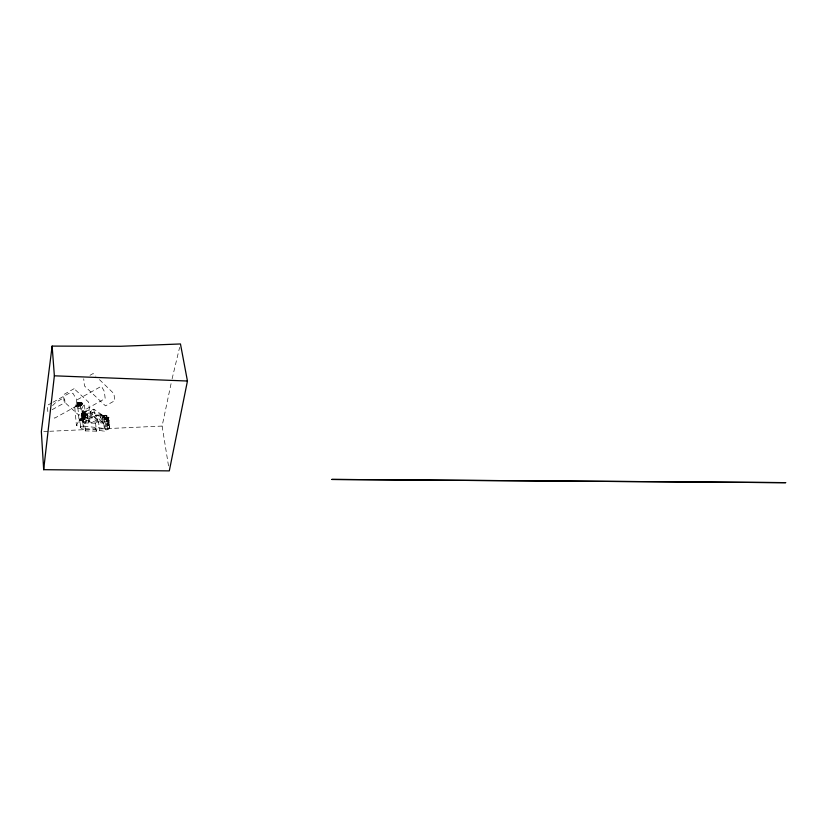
<?xml version="1.0" encoding="UTF-8"?>
<svg xmlns="http://www.w3.org/2000/svg" width="827" height="827" viewBox="0 0 827 827"><rect width="100%" height="100%" fill="white"/><g stroke="black" fill="none" stroke-linecap="round" stroke-linejoin="round"><path stroke-width="0.62" stroke-dasharray="4.13 3.1" d="M87.683 418.886C89.027 415.247 85.987 410.905 82.349 413.211C80.178 414.42 82.038 417.17 84.085 416.808L84.116 412.652M79.485 402.749C82.318 403.069 77.345 405.54 78.12 402.398L82.473 403.328L80.808 406.708L76.466 405.778L77.986 404.682L78.41 405.633L77.211 404.041L79.609 402.78L79.175 406.357L80.353 405.457L80.901 407.618L76.549 406.698L78.12 402.398L80.147 402.584L82.473 403.328L80.901 407.618M79.278 403.462L78.1 406.129L77.211 404.041L79.092 402.77M79.113 402.966C78.916 404.568 80.891 401.994 82.473 403.328L80.24 405.664L78.834 405.768L78.338 404.889M83.806 416.777L84.509 412.621M78.854 402.604L77.211 404.041L79.299 405.819L79.557 402.925L77.717 404.145L79.237 402.935M83.941 426.091L108.575 428.975L106.9 415.485L101.804 414.678L93.896 409.22L82.762 411.681L79.681 419.589L80.426 427.58L85.419 430.908L96.428 431.156L99.519 430.464L104.626 431.229L105.236 429.73C108.688 430.991 111.697 425.512 107.169 424.995L107.83 423.31M83.517 416.746L84.137 413.087L84.892 412.652M77.324 403.638L78.823 402.997L78.668 405.581L80.808 406.708L79.65 403.369C79.826 408.073 81.615 402.749 79.702 402.542M102.693 422.618L101.804 414.678L90.215 411.846L79.681 419.589L84.643 422.928L88.293 421.698L90.215 411.846L93.896 409.22L94.733 417.17L102.693 422.618L104.326 419.423L103.964 416.281L102.072 417.066L107.179 417.873L108.926 417.325L109.288 420.467L107.82 423.403L109.288 420.467L104.326 419.423M168.512 465.901L162.113 426.06L171.623 381.02M105.236 429.73L104.336 421.791L105.132 418.028L106.249 417.077C109.515 417.159 109.154 421.594 106.104 421.729L107.014 429.658M78.73 403.059L78.12 402.398M172.109 378.828L179.614 347.381M83.331 416.725L83.734 412.683M78.978 402.832L77.469 403.731L79.216 402.739M79.743 403.287L81.222 404.899L80.643 405.468L80.85 403.628L79.371 402.925M84.085 416.808L86.752 415.785L87.207 414.193L83.362 412.787M78.089 403.473L77.387 404.754L78.41 405.633M76.549 406.698L78.885 402.904M78.885 405.178L81.253 404.217L81.18 404.889L78.761 405.034M80.653 402.749L81.397 403.338L80.963 405.199L81.397 403.338L79.01 402.563L79.113 403.256L80.488 403.411M77.79 405.137C77.759 403.173 77.48 406.346 78.916 403.349M82.979 416.622L84.137 413.087L85.264 412.694M80.426 427.58L80.105 418.493M88.427 423.021L93.896 409.22M85.419 430.908L84.643 422.928L95.581 423.197L98.661 422.514L95.219 415.226L101.804 414.678L98.661 422.514L99.519 430.464M101.804 414.678L79.681 419.589L103.737 423.29L106.9 415.485L95.219 415.226L103.737 423.29L104.626 431.229M87.331 414.317L87.776 418.72L83.589 419.609L82.555 416.674L83.114 415.247L87.331 414.317L82.979 421.088A2.988 2.088 -4.8 0 1 83.289 417.718A2.988 2.088 -4.8 0 1 87.776 418.72L94.733 417.17M82.638 416.519L84.137 413.087L85.615 412.807M74.781 407.349L77.366 402.077L84.333 403.586L86.122 421.739L83.475 427.021L76.425 425.574L74.781 407.349L81.739 408.838L83.475 427.021M81.739 408.838L84.333 403.586M76.425 425.574L79.051 420.271L77.366 402.077M107.458 420.261L108.926 417.325L103.964 416.281M80.064 403.266L79.785 405.788L79.413 403.452M82.349 416.343L84.137 413.087L85.956 412.911M80.126 405.085L80.715 404.062L79.578 402.522M82.059 416.177L84.137 413.087L86.204 413.055M77.862 403.1L78.048 405.416L77.387 404.754M80.767 404.682L81.036 403.162L79.609 402.78M81.397 403.338L81.604 404.124L81.273 404.558L81.025 403.803L80.477 404.91M80.643 405.468L81.428 405.468L81.222 404.899M81.842 415.96L84.137 413.087L86.535 413.252M79.299 405.23L80.405 403.876M77.242 404.444L78.803 403.183M81.625 415.743L84.137 413.087L86.752 413.469M52.577 405.623L56.081 402.129L63.421 398.056L64.682 399.234L64.961 402.573L51.688 409.934M81.501 415.485L84.137 413.087L86.969 413.686M78.844 403.276L77.717 404.403L77.211 404.041M87.093 413.945L84.137 413.087L81.377 415.237L81.832 419.93M81.356 414.958L84.137 413.087L87.238 414.472M81.335 414.689L84.137 413.087L87.259 414.74M90.009 375.293L93.151 373.535L95.86 376.161M51.863 402.863L47.387 405.344L47.842 412.063M52.98 402.242L69.757 392.939L72.921 393.311L76.384 399.152L76.994 405.809L54.623 418.173L52.08 415.888M78.183 402.832L78.586 402.635M81.408 414.42L84.137 413.087L87.176 415.009M81.491 414.151L84.137 413.087L87.104 415.278M81.656 413.893L84.137 413.087L86.928 415.526M81.832 413.645L84.137 413.087L86.752 415.785M109.495 427.869L108.285 418.131L106.249 417.077L102.631 417.8L104.336 421.791L105.215 421.842L106.125 429.771M79.712 402.842L81.087 403.007M82.09 413.428L84.137 413.087L86.494 416.002M104.336 421.791L106.931 421.46L108.564 419.951L105.132 418.028L102.631 417.8L105.298 419.434L105.132 418.028L108.285 418.131L109.216 426.05M95.219 415.226L99.964 416.177L106.9 415.485M82.349 413.211L84.137 413.087L86.235 416.208M162.113 426.06L49.796 431.27M43.759 431.529L48.586 431.322M82.762 411.681L90.215 411.846L98.661 422.514L82.762 411.681L83.589 419.609M85.202 428.758L96.201 429.006M82.669 413.045L84.137 413.087L85.915 416.374M102.072 417.066L108.926 417.325L107.427 420.261L107.82 423.403M83 412.88L84.137 413.087L85.594 416.539M88.293 421.698L95.581 423.197L96.428 431.156L95.064 427.394M79.051 420.271L86.122 421.739M78.203 403.307L82.566 404.238M78.162 405.416L78.834 405.768M81.573 403.721L79.847 403.307M81.604 404.124L79.826 403.111L81.48 404.527M99.467 379.655L113.919 393.652L114.788 400.692L105.474 405.871L84.437 385.899L83.723 378.818M80.85 403.628L81.253 404.217L80.715 404.062M77.593 403.266L77.934 403.834M99.964 416.177L103.737 423.29M105.132 418.028L106.931 421.46L107.851 429.389M84.478 416.777L84.137 413.087L85.222 416.643M84.137 413.087L84.861 416.746M108.606 418.7L109.629 427.239M108.203 420.54L109.133 428.458M107.758 417.645L108.688 425.574M106.249 417.077L107.169 424.995M90.215 411.846L90.763 417.128M82.762 421.656L83.527 429.647M74.089 388.69L63.524 394.665L64.113 401.808L78.875 415.206L89.378 409.303L88.654 402.201L74.089 388.69M99.819 387.129L77.459 399.617L78.12 406.739L82.783 411.04L105.184 398.552L104.367 391.502L101.886 387.036L99.819 387.129M83.082 421.212A2.988 2.088 -4.8 0 0 87.724 419.434A2.988 2.088 -4.8 0 0 83.455 417.583A2.988 2.088 -4.8 0 0 83.082 421.212"/><path stroke-width="1.24" d="M43.676 469.684L54.365 375.809L52.132 346.099L120.628 346.286L180.462 343.96L187.45 381.02L169.308 470.883L43.676 469.684L41.35 431.622L52.132 346.099M54.365 375.809L187.45 381.02M331.854 479.433L785.65 482.648L331.854 479.433"/></g></svg>
